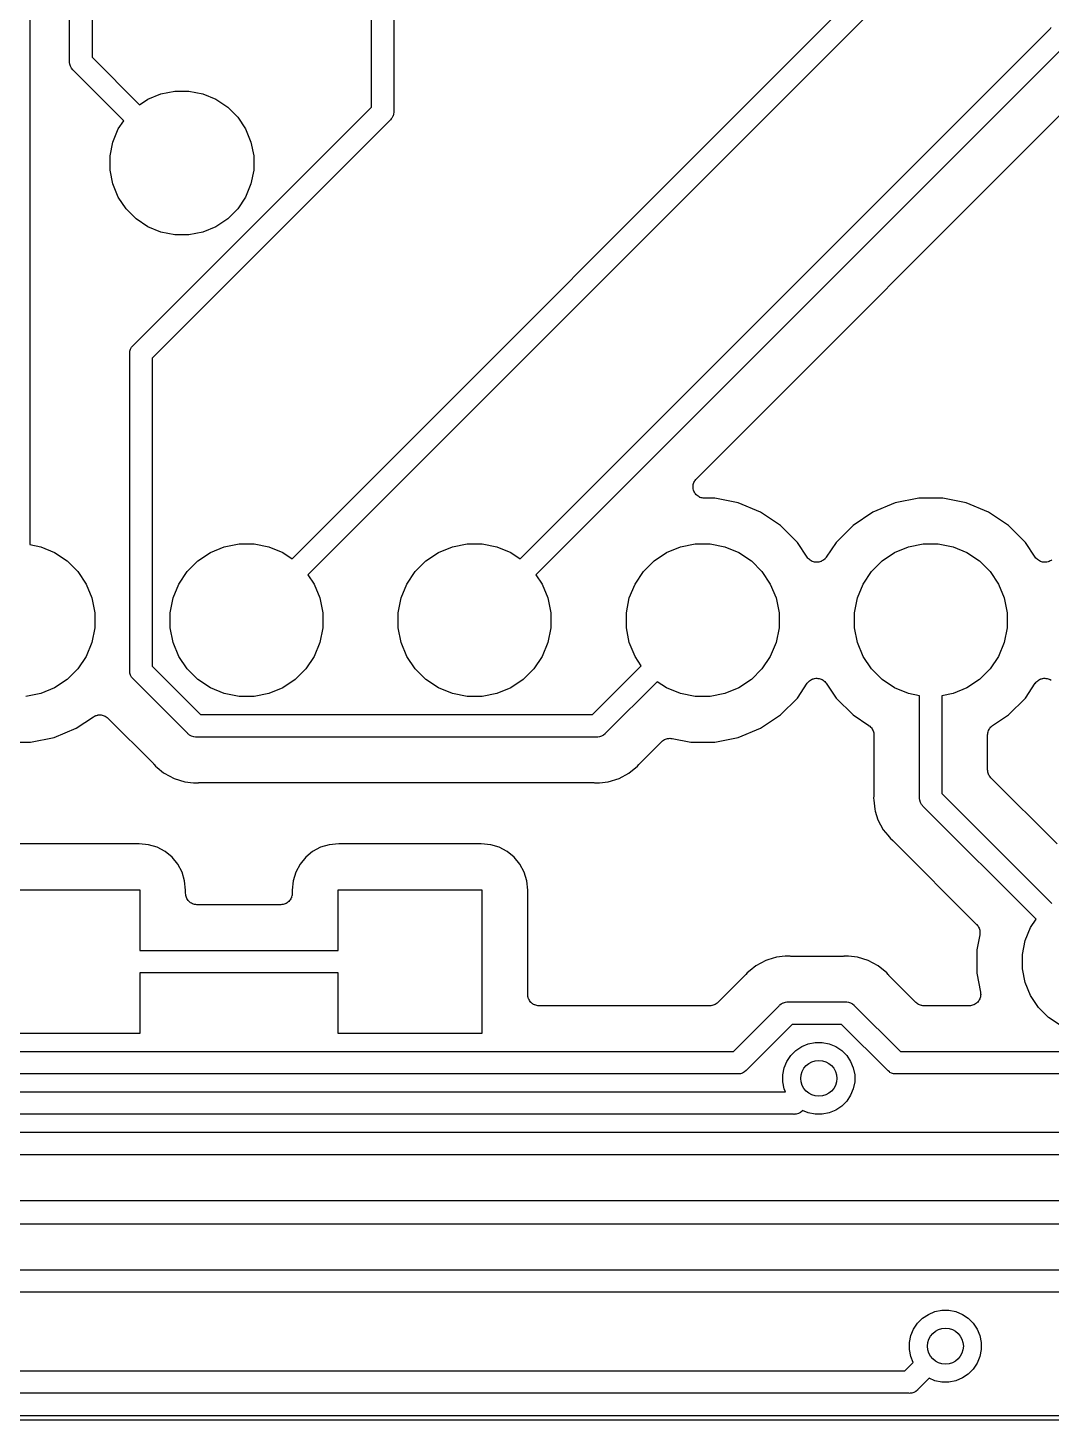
# Model space of a CAD drawing. Extents: x 19 to 115, y -142 to -17.
# Drawn here: x 57.97 to 69.37, y -142.26 to -126.77 of the extents above; entities that cross this region are included whole.
import ezdxf

# ---------------------------------------------------------------- set-up
doc = ezdxf.new("R2010")
doc.units = 0
doc.layers.add('BLACK', color=7, linetype='CONTINUOUS')

msp = doc.modelspace()

# ---------------------------------------------------------------- linework, layer by layer
at = {"layer": 'BLACK', "linetype": 'CONTINUOUS'}
for p, q in [((61.8, -127.648), (61.8, -111.055)), ((62.05, -111.101), (62.05, -127.694)), ((57.995, -117.868), (57.995, -132.518)), ((60.9168, -132.676), (74.8523, -118.741)), ((74.9968, -118.95), (61.0936, -132.853)), ((58.44, -127.139), (58.44, -120.116)), ((58.69, -120.162), (58.69, -127.093)), ((63.4568, -132.676), (69.3623, -126.771)), ((69.3623, -126.771), (69.3662, -126.766)), ((69.3662, -126.766), (69.3709, -126.762)), ((58.69, -127.093), (59.2192, -127.622)), ((69.5068, -126.98), (63.6336, -132.853)), ((58.4394, -127.145), (58.44, -127.139)), ((58.44, -127.151), (58.4394, -127.145)), ((58.4418, -127.17), (58.44, -127.151)), ((58.44, -127.151), (58.44, -127.151)), ((58.449, -127.193), (58.4418, -127.17)), ((58.4606, -127.215), (58.449, -127.193)), ((58.4762, -127.234), (58.4606, -127.215)), ((58.481, -127.238), (58.4762, -127.234)), ((59.0424, -127.799), (58.481, -127.238)), ((59.3111, -127.561), (59.4566, -127.501)), ((59.4566, -127.501), (59.6112, -127.47)), ((59.6112, -127.47), (59.7688, -127.47)), ((59.7688, -127.47), (59.9234, -127.501)), ((59.9234, -127.501), (60.0689, -127.561)), ((65.42, -131.785), (69.68, -127.525)), ((59.1509, -130.297), (61.8, -127.648)), ((59.2192, -127.622), (59.3111, -127.561)), ((60.0689, -127.561), (60.2, -127.649)), ((60.2, -127.649), (60.3114, -127.76)), ((62.05, -127.706), (62.0482, -127.725)), ((62.05, -127.694), (62.0506, -127.7)), ((62.0506, -127.7), (62.05, -127.706)), ((62.05, -127.706), (62.05, -127.706)), ((58.981, -127.891), (59.0424, -127.799)), ((62.009, -127.793), (59.36, -130.442)), ((60.3114, -127.76), (60.399, -127.891)), ((62.0138, -127.789), (62.009, -127.793)), ((62.021, -127.78), (62.0138, -127.789)), ((62.0294, -127.77), (62.021, -127.78)), ((62.041, -127.748), (62.0294, -127.77)), ((62.0419, -127.745), (62.041, -127.748)), ((62.0482, -127.725), (62.0419, -127.745)), ((58.9207, -128.037), (58.981, -127.891)), ((60.399, -127.891), (60.4593, -128.037)), ((58.89, -128.191), (58.9207, -128.037)), ((60.4593, -128.037), (60.49, -128.191)), ((58.89, -128.349), (58.89, -128.191)), ((60.49, -128.191), (60.49, -128.349)), ((58.9207, -128.503), (58.89, -128.349)), ((60.49, -128.349), (60.4593, -128.503)), ((58.981, -128.649), (58.9207, -128.503)), ((60.4593, -128.503), (60.399, -128.649)), ((59.0686, -128.78), (58.981, -128.649)), ((59.18, -128.891), (59.0686, -128.78)), ((60.3114, -128.78), (60.2, -128.891)), ((60.399, -128.649), (60.3114, -128.78)), ((59.3111, -128.979), (59.18, -128.891)), ((60.2, -128.891), (60.0689, -128.979)), ((59.4566, -129.039), (59.3111, -128.979)), ((59.6112, -129.07), (59.4566, -129.039)), ((59.7688, -129.07), (59.6112, -129.07)), ((59.9234, -129.039), (59.7688, -129.07)), ((60.0689, -128.979), (59.9234, -129.039)), ((59.1118, -130.365), (59.119, -130.342)), ((59.119, -130.342), (59.1306, -130.32)), ((59.1306, -130.32), (59.1423, -130.306)), ((59.1423, -130.306), (59.1462, -130.301)), ((59.1423, -130.306), (59.1423, -130.306)), ((59.1462, -130.301), (59.1509, -130.297)), ((59.1094, -130.39), (59.1118, -130.365)), ((59.11, -130.396), (59.1094, -130.39)), ((59.11, -133.918), (59.11, -130.396)), ((59.36, -130.442), (59.36, -133.872)), ((65.3828, -131.874), (65.3841, -131.862)), ((65.3828, -131.875), (65.3828, -131.874)), ((65.3828, -131.874), (65.3828, -131.874)), ((65.3839, -131.887), (65.3828, -131.875)), ((65.3851, -131.899), (65.3839, -131.887)), ((65.3841, -131.862), (65.3853, -131.85)), ((65.3886, -131.911), (65.3851, -131.899)), ((65.3851, -131.899), (65.3851, -131.899)), ((65.3851, -131.899), (65.3851, -131.899)), ((65.3853, -131.85), (65.3854, -131.85)), ((65.3854, -131.849), (65.389, -131.838)), ((65.3854, -131.85), (65.3854, -131.849)), ((65.389, -131.838), (65.3926, -131.826)), ((65.3926, -131.826), (65.3927, -131.826)), ((65.3927, -131.826), (65.3986, -131.815)), ((65.3927, -131.826), (65.3927, -131.826)), ((65.3986, -131.815), (65.4043, -131.804)), ((65.4043, -131.804), (65.4044, -131.804)), ((65.4044, -131.804), (65.4045, -131.804)), ((65.4045, -131.804), (65.4122, -131.795)), ((65.4122, -131.795), (65.42, -131.785)), ((65.392, -131.923), (65.3886, -131.911)), ((65.3922, -131.923), (65.392, -131.923)), ((65.3979, -131.934), (65.3922, -131.923)), ((65.3922, -131.923), (65.3922, -131.923)), ((65.4035, -131.945), (65.3979, -131.934)), ((65.4037, -131.945), (65.4035, -131.945)), ((65.4038, -131.945), (65.4037, -131.945)), ((65.4115, -131.954), (65.4038, -131.945)), ((65.4191, -131.964), (65.4115, -131.954)), ((65.4192, -131.964), (65.4191, -131.964)), ((65.4194, -131.964), (65.4192, -131.964)), ((65.4288, -131.972), (65.4194, -131.964)), ((65.4381, -131.98), (65.4288, -131.972)), ((65.4382, -131.98), (65.4381, -131.98)), ((65.4384, -131.98), (65.4382, -131.98)), ((65.4491, -131.986), (65.4384, -131.98)), ((65.4598, -131.992), (65.4491, -131.986)), ((65.46, -131.992), (65.4598, -131.992)), ((65.4602, -131.992), (65.46, -131.992)), ((65.4717, -131.996), (65.4602, -131.992)), ((65.4834, -131.999), (65.4717, -131.996)), ((65.4836, -131.999), (65.4834, -131.999)), ((65.4838, -131.999), (65.4836, -131.999)), ((65.4958, -132.001), (65.4838, -131.999)), ((65.508, -132.002), (65.4958, -132.001)), ((65.5085, -132.002), (65.508, -132.002)), ((65.5098, -132.002), (65.5085, -132.002)), ((65.5085, -132.002), (65.5085, -132.002)), ((65.5085, -132.002), (65.5085, -132.002)), ((65.6238, -132.002), (65.5098, -132.002)), ((65.8861, -132.054), (65.6238, -132.002)), ((66.1333, -132.157), (65.8861, -132.054)), ((67.6339, -132.054), (67.3867, -132.157)), ((67.8962, -132.002), (67.6339, -132.054)), ((68.1637, -132.002), (67.8962, -132.002)), ((68.4261, -132.054), (68.1637, -132.002)), ((68.6733, -132.157), (68.4261, -132.054)), ((66.3557, -132.305), (66.1333, -132.157)), ((67.3867, -132.157), (67.1643, -132.305)), ((68.8957, -132.305), (68.6733, -132.157)), ((66.5448, -132.494), (66.3557, -132.305)), ((67.1643, -132.305), (66.9752, -132.494)), ((69.0848, -132.494), (68.8957, -132.305)), ((57.995, -132.518), (58.1179, -132.543)), ((60.1621, -132.543), (60.3263, -132.51)), ((60.3263, -132.51), (60.4937, -132.51)), ((60.4937, -132.51), (60.6579, -132.543)), ((62.7021, -132.543), (62.8663, -132.51)), ((62.8663, -132.51), (63.0337, -132.51)), ((63.0337, -132.51), (63.1979, -132.543)), ((65.2421, -132.543), (65.4063, -132.51)), ((65.4063, -132.51), (65.5737, -132.51)), ((65.5737, -132.51), (65.7379, -132.543)), ((66.6544, -132.658), (66.5448, -132.494)), ((66.9752, -132.494), (66.8656, -132.658)), ((67.7821, -132.543), (67.9463, -132.51)), ((67.9463, -132.51), (68.1137, -132.51)), ((68.1137, -132.51), (68.2779, -132.543)), ((69.1944, -132.658), (69.0848, -132.494)), ((58.1179, -132.543), (58.2726, -132.607)), ((58.2726, -132.607), (58.4118, -132.7)), ((59.8682, -132.7), (60.0074, -132.607)), ((60.0074, -132.607), (60.1621, -132.543)), ((60.6579, -132.543), (60.8126, -132.607)), ((60.8126, -132.607), (60.9168, -132.676)), ((62.4082, -132.7), (62.5474, -132.607)), ((62.5474, -132.607), (62.7021, -132.543)), ((63.1979, -132.543), (63.3526, -132.607)), ((63.3526, -132.607), (63.4568, -132.676)), ((64.9482, -132.7), (65.0874, -132.607)), ((65.0874, -132.607), (65.2421, -132.543)), ((65.7379, -132.543), (65.8926, -132.607)), ((65.8926, -132.607), (66.0318, -132.7)), ((66.662, -132.668), (66.6544, -132.658)), ((66.6696, -132.677), (66.662, -132.668)), ((66.8567, -132.669), (66.8491, -132.678)), ((66.8646, -132.66), (66.8567, -132.669)), ((66.865, -132.659), (66.8646, -132.66)), ((66.8656, -132.658), (66.865, -132.659)), ((66.865, -132.659), (66.865, -132.659)), ((66.865, -132.659), (66.865, -132.659)), ((67.4882, -132.7), (67.6274, -132.607)), ((67.6274, -132.607), (67.7821, -132.543)), ((68.2779, -132.543), (68.4326, -132.607)), ((68.4326, -132.607), (68.5718, -132.7)), ((69.202, -132.668), (69.1944, -132.658)), ((69.2096, -132.677), (69.202, -132.668)), ((58.4118, -132.7), (58.5302, -132.818)), ((58.5302, -132.818), (58.6233, -132.957)), ((59.6567, -132.957), (59.7498, -132.818)), ((59.7498, -132.818), (59.8682, -132.7)), ((62.1967, -132.957), (62.2898, -132.818)), ((62.2898, -132.818), (62.4082, -132.7)), ((64.7367, -132.957), (64.8298, -132.818)), ((64.8298, -132.818), (64.9482, -132.7)), ((66.0318, -132.7), (66.1502, -132.818)), ((66.1502, -132.818), (66.2433, -132.957)), ((66.6699, -132.677), (66.6696, -132.677)), ((66.6701, -132.677), (66.6699, -132.677)), ((66.6794, -132.685), (66.6701, -132.677)), ((66.6887, -132.693), (66.6794, -132.685)), ((66.689, -132.693), (66.6887, -132.693)), ((66.6893, -132.693), (66.689, -132.693)), ((66.6999, -132.699), (66.6893, -132.693)), ((66.7105, -132.705), (66.6999, -132.699)), ((66.7108, -132.705), (66.7105, -132.705)), ((66.7111, -132.705), (66.7108, -132.705)), ((66.7227, -132.709), (66.7111, -132.705)), ((66.7341, -132.712), (66.7227, -132.709)), ((66.7345, -132.712), (66.7341, -132.712)), ((66.7348, -132.712), (66.7345, -132.712)), ((66.7468, -132.713), (66.7348, -132.712)), ((66.7588, -132.715), (66.7468, -132.713)), ((66.7591, -132.715), (66.7588, -132.715)), ((66.7594, -132.715), (66.7591, -132.715)), ((66.7714, -132.714), (66.7594, -132.715)), ((66.7835, -132.713), (66.7714, -132.714)), ((66.7838, -132.712), (66.7835, -132.713)), ((66.7841, -132.712), (66.7838, -132.712)), ((66.7957, -132.709), (66.7841, -132.712)), ((66.8073, -132.706), (66.7957, -132.709)), ((66.8076, -132.705), (66.8073, -132.706)), ((66.8079, -132.705), (66.8076, -132.705)), ((66.8186, -132.7), (66.8079, -132.705)), ((66.8293, -132.694), (66.8186, -132.7)), ((66.8295, -132.694), (66.8293, -132.694)), ((66.8298, -132.694), (66.8295, -132.694)), ((66.8392, -132.686), (66.8298, -132.694)), ((66.8486, -132.679), (66.8392, -132.686)), ((66.8488, -132.678), (66.8486, -132.679)), ((66.8491, -132.678), (66.8488, -132.678)), ((67.2767, -132.957), (67.3698, -132.818)), ((67.3698, -132.818), (67.4882, -132.7)), ((68.5718, -132.7), (68.6902, -132.818)), ((68.6902, -132.818), (68.7833, -132.957)), ((69.2099, -132.677), (69.2096, -132.677)), ((69.2101, -132.677), (69.2099, -132.677)), ((69.2194, -132.685), (69.2101, -132.677)), ((69.2287, -132.693), (69.2194, -132.685)), ((69.229, -132.693), (69.2287, -132.693)), ((69.2293, -132.693), (69.229, -132.693)), ((69.2399, -132.699), (69.2293, -132.693)), ((69.2505, -132.705), (69.2399, -132.699)), ((69.2508, -132.705), (69.2505, -132.705)), ((69.2511, -132.705), (69.2508, -132.705)), ((69.2627, -132.709), (69.2511, -132.705)), ((69.2741, -132.712), (69.2627, -132.709)), ((69.2745, -132.712), (69.2741, -132.712)), ((69.2748, -132.712), (69.2745, -132.712)), ((69.2868, -132.713), (69.2748, -132.712)), ((69.2988, -132.715), (69.2868, -132.713)), ((69.2991, -132.715), (69.2988, -132.715)), ((69.2994, -132.715), (69.2991, -132.715)), ((69.3114, -132.714), (69.2994, -132.715)), ((69.3235, -132.713), (69.3114, -132.714)), ((69.3238, -132.712), (69.3235, -132.713)), ((69.3241, -132.712), (69.3238, -132.712)), ((69.3357, -132.709), (69.3241, -132.712)), ((69.3473, -132.706), (69.3357, -132.709)), ((69.3476, -132.705), (69.3473, -132.706)), ((69.3479, -132.705), (69.3476, -132.705)), ((69.3586, -132.7), (69.3479, -132.705)), ((69.3693, -132.694), (69.3586, -132.7)), ((69.3695, -132.694), (69.3693, -132.694)), ((69.3698, -132.694), (69.3695, -132.694)), ((69.3792, -132.686), (69.3698, -132.694)), ((58.6233, -132.957), (58.6873, -133.112)), ((59.5927, -133.112), (59.6567, -132.957)), ((61.0936, -132.853), (61.1633, -132.957)), ((61.1633, -132.957), (61.2273, -133.112)), ((62.1327, -133.112), (62.1967, -132.957)), ((63.6336, -132.853), (63.7033, -132.957)), ((63.7033, -132.957), (63.7673, -133.112)), ((64.6727, -133.112), (64.7367, -132.957)), ((66.2433, -132.957), (66.3073, -133.112)), ((67.2127, -133.112), (67.2767, -132.957)), ((68.7833, -132.957), (68.8473, -133.112)), ((58.6873, -133.112), (58.72, -133.276)), ((59.56, -133.276), (59.5927, -133.112)), ((61.2273, -133.112), (61.26, -133.276)), ((62.1, -133.276), (62.1327, -133.112)), ((63.7673, -133.112), (63.8, -133.276)), ((64.64, -133.276), (64.6727, -133.112)), ((66.3073, -133.112), (66.34, -133.276)), ((67.18, -133.276), (67.2127, -133.112)), ((68.8473, -133.112), (68.88, -133.276)), ((58.72, -133.276), (58.72, -133.444)), ((59.56, -133.444), (59.56, -133.276)), ((61.26, -133.276), (61.26, -133.444)), ((62.1, -133.444), (62.1, -133.276)), ((63.8, -133.276), (63.8, -133.444)), ((64.64, -133.444), (64.64, -133.276)), ((66.34, -133.276), (66.34, -133.444)), ((67.18, -133.444), (67.18, -133.276)), ((68.88, -133.276), (68.88, -133.444)), ((58.72, -133.444), (58.6873, -133.608)), ((59.5927, -133.608), (59.56, -133.444)), ((61.26, -133.444), (61.2273, -133.608)), ((62.1327, -133.608), (62.1, -133.444)), ((63.8, -133.444), (63.7673, -133.608)), ((64.6727, -133.608), (64.64, -133.444)), ((66.34, -133.444), (66.3073, -133.608)), ((67.2127, -133.608), (67.18, -133.444)), ((68.88, -133.444), (68.8473, -133.608)), ((58.6873, -133.608), (58.6233, -133.763)), ((59.6567, -133.763), (59.5927, -133.608)), ((61.2273, -133.608), (61.1633, -133.763)), ((62.1967, -133.763), (62.1327, -133.608)), ((63.7673, -133.608), (63.7033, -133.763)), ((64.7367, -133.763), (64.6727, -133.608)), ((66.3073, -133.608), (66.2433, -133.763)), ((67.2767, -133.763), (67.2127, -133.608)), ((68.8473, -133.608), (68.7833, -133.763)), ((58.5302, -133.902), (58.4118, -134.02)), ((58.6233, -133.763), (58.5302, -133.902)), ((59.36, -133.872), (59.8978, -134.41)), ((59.7498, -133.902), (59.6567, -133.763)), ((59.8682, -134.02), (59.7498, -133.902)), ((61.0702, -133.902), (60.9518, -134.02)), ((61.1633, -133.763), (61.0702, -133.902)), ((62.2898, -133.902), (62.1967, -133.763)), ((62.4082, -134.02), (62.2898, -133.902)), ((63.6102, -133.902), (63.4918, -134.02)), ((63.7033, -133.763), (63.6102, -133.902)), ((64.2632, -134.41), (64.8064, -133.867)), ((64.8064, -133.867), (64.7367, -133.763)), ((66.1502, -133.902), (66.0318, -134.02)), ((66.2433, -133.763), (66.1502, -133.902)), ((67.3698, -133.902), (67.2767, -133.763)), ((67.4882, -134.02), (67.3698, -133.902)), ((68.6902, -133.902), (68.5718, -134.02)), ((68.7833, -133.763), (68.6902, -133.902)), ((58.4118, -134.02), (58.2726, -134.113)), ((59.1094, -133.924), (59.11, -133.918)), ((59.11, -133.93), (59.1094, -133.924)), ((59.1118, -133.949), (59.11, -133.93)), ((59.11, -133.93), (59.11, -133.93)), ((59.119, -133.972), (59.1118, -133.949)), ((59.1306, -133.994), (59.119, -133.972)), ((59.1462, -134.013), (59.1306, -133.994)), ((59.151, -134.017), (59.1462, -134.013)), ((59.7533, -134.619), (59.151, -134.017)), ((60.0074, -134.113), (59.8682, -134.02)), ((60.9518, -134.02), (60.8126, -134.113)), ((62.5474, -134.113), (62.4082, -134.02)), ((63.4918, -134.02), (63.3526, -134.113)), ((64.9832, -134.044), (64.4077, -134.619)), ((65.0874, -134.113), (64.9832, -134.044)), ((66.0318, -134.02), (65.8926, -134.113)), ((66.5448, -134.226), (66.6544, -134.062)), ((66.6544, -134.062), (66.655, -134.061)), ((66.655, -134.061), (66.6554, -134.06)), ((66.655, -134.061), (66.655, -134.061)), ((66.655, -134.061), (66.655, -134.061)), ((66.6554, -134.06), (66.6633, -134.051)), ((66.6633, -134.051), (66.6709, -134.042)), ((66.6709, -134.042), (66.6712, -134.042)), ((66.6712, -134.042), (66.6714, -134.041)), ((66.6714, -134.041), (66.6808, -134.034)), ((66.6808, -134.034), (66.6902, -134.026)), ((66.6902, -134.026), (66.6905, -134.026)), ((66.6905, -134.026), (66.6907, -134.026)), ((66.6907, -134.026), (66.7014, -134.02)), ((66.7014, -134.02), (66.7121, -134.015)), ((66.7121, -134.015), (66.7124, -134.015)), ((66.7124, -134.015), (66.7127, -134.014)), ((66.7127, -134.014), (66.7242, -134.011)), ((66.7242, -134.011), (66.7359, -134.008)), ((66.7359, -134.008), (66.7362, -134.008)), ((66.7362, -134.008), (66.7365, -134.007)), ((66.7365, -134.007), (66.7485, -134.006)), ((66.7485, -134.006), (66.7606, -134.005)), ((66.7606, -134.005), (66.7609, -134.005)), ((66.7609, -134.005), (66.7612, -134.005)), ((66.7612, -134.005), (66.7731, -134.007)), ((66.7731, -134.007), (66.7852, -134.008)), ((66.7852, -134.008), (66.7855, -134.008)), ((66.7855, -134.008), (66.7859, -134.008)), ((66.7859, -134.008), (66.7972, -134.011)), ((66.7972, -134.011), (66.8089, -134.015)), ((66.8089, -134.015), (66.8092, -134.015)), ((66.8092, -134.015), (66.8095, -134.015)), ((66.8095, -134.015), (66.82, -134.021)), ((66.82, -134.021), (66.8307, -134.027)), ((66.8307, -134.027), (66.831, -134.027)), ((66.831, -134.027), (66.8313, -134.027)), ((66.8313, -134.027), (66.8406, -134.035)), ((66.8406, -134.035), (66.8499, -134.043)), ((66.8499, -134.043), (66.8501, -134.043)), ((66.8501, -134.043), (66.8503, -134.043)), ((66.8503, -134.043), (66.8579, -134.052)), ((66.8579, -134.052), (66.8656, -134.062)), ((66.8656, -134.062), (66.9752, -134.226)), ((67.6274, -134.113), (67.4882, -134.02)), ((68.5718, -134.02), (68.4326, -134.113)), ((69.0848, -134.226), (69.1944, -134.062)), ((69.1944, -134.062), (69.195, -134.061)), ((69.195, -134.061), (69.1954, -134.06)), ((69.195, -134.061), (69.195, -134.061)), ((69.195, -134.061), (69.195, -134.061)), ((69.1954, -134.06), (69.2033, -134.051)), ((69.2033, -134.051), (69.2109, -134.042)), ((69.2109, -134.042), (69.2112, -134.042)), ((69.2112, -134.042), (69.2114, -134.041)), ((69.2114, -134.041), (69.2208, -134.034)), ((69.2208, -134.034), (69.2302, -134.026)), ((69.2302, -134.026), (69.2305, -134.026)), ((69.2305, -134.026), (69.2307, -134.026)), ((69.2307, -134.026), (69.2414, -134.02)), ((69.2414, -134.02), (69.2521, -134.015)), ((69.2521, -134.015), (69.2524, -134.015)), ((69.2524, -134.015), (69.2527, -134.014)), ((69.2527, -134.014), (69.2642, -134.011)), ((69.2642, -134.011), (69.2759, -134.008)), ((69.2759, -134.008), (69.2762, -134.008)), ((69.2762, -134.008), (69.2765, -134.007)), ((69.2765, -134.007), (69.2885, -134.006)), ((69.2885, -134.006), (69.3006, -134.005)), ((69.3006, -134.005), (69.3009, -134.005)), ((69.3009, -134.005), (69.3012, -134.005)), ((69.3012, -134.005), (69.3131, -134.007)), ((69.3131, -134.007), (69.3252, -134.008)), ((69.3252, -134.008), (69.3255, -134.008)), ((69.3255, -134.008), (69.3259, -134.008)), ((69.3259, -134.008), (69.3372, -134.011)), ((69.3372, -134.011), (69.3489, -134.015)), ((69.3489, -134.015), (69.3492, -134.015)), ((69.3492, -134.015), (69.3495, -134.015)), ((69.3495, -134.015), (69.36, -134.021)), ((69.36, -134.021), (69.3707, -134.027)), ((69.3707, -134.027), (69.371, -134.027)), ((58.1179, -134.177), (57.9537, -134.21)), ((58.2726, -134.113), (58.1179, -134.177)), ((60.1621, -134.177), (60.0074, -134.113)), ((60.3263, -134.21), (60.1621, -134.177)), ((60.4937, -134.21), (60.3263, -134.21)), ((60.6579, -134.177), (60.4937, -134.21)), ((60.8126, -134.113), (60.6579, -134.177)), ((62.7021, -134.177), (62.5474, -134.113)), ((62.8663, -134.21), (62.7021, -134.177)), ((63.0337, -134.21), (62.8663, -134.21)), ((63.1979, -134.177), (63.0337, -134.21)), ((63.3526, -134.113), (63.1979, -134.177)), ((65.2421, -134.177), (65.0874, -134.113)), ((65.4063, -134.21), (65.2421, -134.177)), ((65.5737, -134.21), (65.4063, -134.21)), ((65.7379, -134.177), (65.5737, -134.21)), ((65.8926, -134.113), (65.7379, -134.177)), ((67.7821, -134.177), (67.6274, -134.113)), ((67.905, -134.202), (67.7821, -134.177)), ((67.905, -135.334), (67.905, -134.202)), ((68.2779, -134.177), (68.155, -134.202)), ((68.155, -134.202), (68.155, -135.288)), ((68.4326, -134.113), (68.2779, -134.177)), ((66.3557, -134.415), (66.5448, -134.226)), ((66.9752, -134.226), (67.1643, -134.415)), ((68.8957, -134.415), (69.0848, -134.226)), ((58.5133, -134.563), (58.7059, -134.435)), ((58.7059, -134.435), (58.7066, -134.434)), ((58.7066, -134.434), (58.7066, -134.434)), ((58.7066, -134.434), (58.7066, -134.434)), ((58.7066, -134.434), (58.7074, -134.434)), ((58.7074, -134.434), (58.718, -134.428)), ((58.718, -134.428), (58.7285, -134.423)), ((58.7285, -134.423), (58.729, -134.423)), ((58.729, -134.423), (58.7294, -134.422)), ((58.7294, -134.422), (58.7409, -134.419)), ((58.7409, -134.419), (58.7523, -134.416)), ((58.7523, -134.416), (58.7528, -134.416)), ((58.7528, -134.416), (58.7532, -134.415)), ((58.7532, -134.415), (58.7651, -134.414)), ((58.7651, -134.414), (58.7769, -134.413)), ((58.7769, -134.413), (58.7774, -134.413)), ((58.7774, -134.413), (58.7779, -134.413)), ((58.7779, -134.413), (58.7897, -134.415)), ((58.7897, -134.415), (58.8016, -134.416)), ((58.8016, -134.416), (58.8021, -134.416)), ((58.8021, -134.416), (58.8026, -134.416)), ((58.8026, -134.416), (58.8139, -134.42)), ((58.8139, -134.42), (58.8253, -134.423)), ((58.8253, -134.423), (58.8257, -134.423)), ((58.8257, -134.423), (58.8262, -134.423)), ((58.8262, -134.423), (58.8367, -134.429)), ((58.8367, -134.429), (58.8471, -134.435)), ((58.8471, -134.435), (58.8475, -134.435)), ((58.8475, -134.435), (58.848, -134.435)), ((58.848, -134.435), (58.8571, -134.443)), ((58.8571, -134.443), (58.8663, -134.45)), ((58.8663, -134.45), (59.372, -134.956)), ((59.8978, -134.41), (64.2632, -134.41)), ((66.1333, -134.563), (66.3557, -134.415)), ((67.1643, -134.415), (67.3406, -134.533)), ((67.3406, -134.533), (67.341, -134.533)), ((67.341, -134.533), (67.341, -134.533)), ((67.341, -134.533), (67.341, -134.533)), ((67.341, -134.533), (67.342, -134.534)), ((67.342, -134.534), (67.351, -134.541)), ((68.7103, -134.54), (68.7194, -134.533)), ((68.7194, -134.533), (68.8957, -134.415)), ((58.0037, -134.718), (58.2661, -134.666)), ((58.2661, -134.666), (58.5133, -134.563)), ((59.7572, -134.624), (59.7533, -134.619)), ((59.7619, -134.628), (59.7572, -134.624)), ((59.7712, -134.635), (59.7619, -134.628)), ((59.7619, -134.628), (59.7619, -134.628)), ((59.7762, -134.639), (59.7712, -134.635)), ((59.7979, -134.651), (59.7762, -134.639)), ((59.8215, -134.658), (59.7979, -134.651)), ((59.8399, -134.66), (59.8215, -134.658)), ((59.846, -134.661), (59.8399, -134.66)), ((59.8399, -134.66), (59.8399, -134.66)), ((59.8521, -134.66), (59.846, -134.661)), ((64.3089, -134.66), (59.8521, -134.66)), ((64.315, -134.661), (64.3089, -134.66)), ((64.3211, -134.66), (64.315, -134.661)), ((64.3395, -134.658), (64.3211, -134.66)), ((64.3211, -134.66), (64.3211, -134.66)), ((64.3631, -134.651), (64.3395, -134.658)), ((64.3848, -134.639), (64.3631, -134.651)), ((64.4038, -134.624), (64.3848, -134.639)), ((64.4077, -134.619), (64.4038, -134.624)), ((65.0544, -134.695), (65.0649, -134.689)), ((65.0649, -134.689), (65.0753, -134.684)), ((65.0753, -134.684), (65.0759, -134.684)), ((65.0759, -134.684), (65.0764, -134.683)), ((65.0764, -134.683), (65.0877, -134.68)), ((65.0877, -134.68), (65.099, -134.677)), ((65.099, -134.677), (65.0996, -134.677)), ((65.0996, -134.677), (65.1002, -134.676)), ((65.1002, -134.676), (65.112, -134.675)), ((65.112, -134.675), (65.1237, -134.674)), ((65.1237, -134.674), (65.1243, -134.674)), ((65.1243, -134.674), (65.1249, -134.674)), ((65.1249, -134.674), (65.1366, -134.675)), ((65.1366, -134.675), (65.1484, -134.677)), ((65.1484, -134.677), (65.3563, -134.718)), ((65.6238, -134.718), (65.8861, -134.666)), ((65.8861, -134.666), (66.1333, -134.563)), ((67.351, -134.541), (67.3601, -134.549)), ((67.3601, -134.549), (67.3605, -134.549)), ((67.3605, -134.549), (67.361, -134.55)), ((67.361, -134.55), (67.3683, -134.559)), ((67.3683, -134.559), (67.3758, -134.568)), ((67.3758, -134.568), (67.3761, -134.568)), ((67.3761, -134.568), (67.3765, -134.569)), ((67.3765, -134.569), (67.3819, -134.579)), ((67.3819, -134.579), (67.3874, -134.59)), ((67.3874, -134.59), (67.3876, -134.59)), ((67.3876, -134.59), (67.3879, -134.591)), ((67.3879, -134.591), (67.3912, -134.602)), ((67.3912, -134.602), (67.3946, -134.614)), ((67.3946, -134.614), (67.3946, -134.614)), ((67.3946, -134.614), (67.3948, -134.615)), ((67.3948, -134.615), (67.3958, -134.626)), ((67.3958, -134.626), (67.397, -134.638)), ((67.397, -134.638), (67.397, -135.303)), ((68.663, -134.636), (68.6643, -134.625)), ((68.663, -134.638), (68.663, -134.636)), ((68.663, -135.025), (68.663, -134.638)), ((68.663, -134.638), (68.663, -134.638)), ((68.663, -134.638), (68.663, -134.638)), ((68.663, -134.638), (68.663, -134.638)), ((68.6643, -134.625), (68.6655, -134.613)), ((68.6655, -134.613), (68.6657, -134.612)), ((68.6657, -134.612), (68.6658, -134.612)), ((68.6658, -134.612), (68.6693, -134.601)), ((68.6693, -134.601), (68.6728, -134.589)), ((68.6728, -134.589), (68.6731, -134.589)), ((68.6731, -134.589), (68.6733, -134.588)), ((68.6733, -134.588), (68.679, -134.578)), ((68.679, -134.578), (68.6845, -134.567)), ((68.6845, -134.567), (68.6849, -134.567)), ((68.6849, -134.567), (68.6852, -134.566)), ((68.6852, -134.566), (68.6928, -134.557)), ((68.6928, -134.557), (68.7003, -134.548)), ((68.7003, -134.548), (68.7007, -134.548)), ((68.7007, -134.548), (68.7011, -134.547)), ((68.7011, -134.547), (68.7103, -134.54)), ((57.7362, -134.718), (58.0037, -134.718)), ((64.789, -134.956), (65.0338, -134.711)), ((65.0338, -134.711), (65.0342, -134.711)), ((65.0342, -134.711), (65.0351, -134.71)), ((65.0342, -134.711), (65.0342, -134.711)), ((65.0342, -134.711), (65.0342, -134.711)), ((65.0351, -134.71), (65.0443, -134.703)), ((65.0443, -134.703), (65.0534, -134.695)), ((65.0534, -134.695), (65.0539, -134.695)), ((65.0539, -134.695), (65.0544, -134.695)), ((65.3563, -134.718), (65.6238, -134.718)), ((59.372, -134.956), (59.3733, -134.957)), ((59.3733, -134.957), (59.3766, -134.962)), ((59.3766, -134.962), (59.3804, -134.965)), ((59.3804, -134.965), (59.3962, -134.985)), ((59.3962, -134.985), (59.4156, -135.001)), ((64.6684, -135.064), (64.7648, -134.985)), ((64.7648, -134.985), (64.7806, -134.965)), ((64.7806, -134.965), (64.7818, -134.964)), ((64.7818, -134.964), (64.7856, -134.96)), ((64.7856, -134.96), (64.789, -134.956)), ((59.4156, -135.001), (59.4156, -135.001)), ((59.4156, -135.001), (59.4863, -135.059)), ((59.4863, -135.059), (59.4863, -135.059)), ((59.4863, -135.059), (59.4926, -135.064)), ((59.4926, -135.064), (59.6026, -135.123)), ((59.6026, -135.123), (59.7219, -135.159)), ((64.4391, -135.159), (64.5584, -135.123)), ((64.5584, -135.123), (64.6684, -135.064)), ((68.6641, -135.037), (68.663, -135.025)), ((68.6652, -135.049), (68.6641, -135.037)), ((68.6654, -135.049), (68.6652, -135.049)), ((68.6654, -135.05), (68.6654, -135.049)), ((68.6688, -135.061), (68.6654, -135.05)), ((68.6721, -135.072), (68.6688, -135.061)), ((68.6724, -135.073), (68.6721, -135.072)), ((68.6726, -135.074), (68.6724, -135.073)), ((68.6781, -135.084), (68.6726, -135.074)), ((68.6835, -135.094), (68.6781, -135.084)), ((68.6839, -135.095), (68.6835, -135.094)), ((68.6842, -135.095), (68.6839, -135.095)), ((68.6916, -135.105), (68.6842, -135.095)), ((68.699, -135.114), (68.6916, -135.105)), ((68.6999, -135.115), (68.699, -135.114)), ((68.7002, -135.115), (68.6999, -135.115)), ((68.6999, -135.115), (68.6999, -135.115)), ((68.6999, -135.115), (68.6999, -135.115)), ((69.4363, -135.851), (68.7002, -135.115)), ((59.7219, -135.159), (59.8211, -135.169)), ((59.8211, -135.169), (59.8211, -135.169)), ((59.8211, -135.169), (59.846, -135.171)), ((59.846, -135.171), (59.8709, -135.169)), ((59.8709, -135.169), (59.8726, -135.168)), ((59.8726, -135.168), (59.878, -135.169)), ((59.878, -135.169), (59.8833, -135.168)), ((59.8833, -135.168), (64.2777, -135.168)), ((64.2777, -135.168), (64.2794, -135.168)), ((64.2794, -135.168), (64.2848, -135.169)), ((64.2848, -135.169), (64.2901, -135.169)), ((64.2901, -135.169), (64.315, -135.171)), ((64.315, -135.171), (64.3399, -135.169)), ((64.3399, -135.169), (64.34, -135.169)), ((64.34, -135.169), (64.4391, -135.159)), ((67.397, -135.304), (67.3964, -135.31)), ((67.3964, -135.31), (67.3964, -135.315)), ((67.397, -135.303), (67.397, -135.304)), ((68.155, -135.288), (69.3792, -136.512)), ((67.3964, -135.315), (67.3939, -135.34)), ((67.3939, -135.34), (67.3964, -135.365)), ((67.3964, -135.365), (67.4062, -135.464)), ((67.4062, -135.464), (67.4126, -135.485)), ((67.9044, -135.34), (67.905, -135.334)), ((67.905, -135.346), (67.9044, -135.34)), ((67.9066, -135.362), (67.905, -135.346)), ((67.9068, -135.365), (67.9066, -135.362)), ((67.914, -135.388), (67.9068, -135.365)), ((67.9256, -135.41), (67.914, -135.388)), ((67.9367, -135.423), (67.9256, -135.41)), ((67.9412, -135.429), (67.9367, -135.423)), ((67.9459, -135.433), (67.9412, -135.429)), ((69.2024, -136.689), (67.9459, -135.433)), ((67.4126, -135.485), (67.4424, -135.583)), ((67.4424, -135.583), (67.5011, -135.693)), ((67.5011, -135.693), (67.5506, -135.754)), ((67.5506, -135.754), (67.5506, -135.754)), ((67.5506, -135.754), (67.5802, -135.79)), ((59.2138, -135.849), (57.6262, -135.849)), ((59.3196, -135.859), (59.2138, -135.849)), ((59.4153, -135.888), (59.3196, -135.859)), ((59.5036, -135.936), (59.4153, -135.888)), ((61.2347, -135.888), (61.1464, -135.936)), ((61.3304, -135.859), (61.2347, -135.888)), ((61.4362, -135.849), (61.3304, -135.859)), ((63.0238, -135.849), (61.4362, -135.849)), ((63.1296, -135.859), (63.0238, -135.849)), ((63.2253, -135.888), (63.1296, -135.859)), ((63.3136, -135.936), (63.2253, -135.888)), ((67.5802, -135.79), (67.5996, -135.806)), ((67.5996, -135.806), (67.6009, -135.807)), ((67.6009, -135.807), (67.6047, -135.811)), ((67.6047, -135.811), (67.6088, -135.814)), ((67.6088, -135.814), (68.5411, -136.746)), ((59.5809, -135.999), (59.5036, -135.936)), ((59.6444, -136.076), (59.5809, -135.999)), ((59.6916, -136.165), (59.6444, -136.076)), ((61.0056, -136.076), (60.9584, -136.165)), ((61.0691, -135.999), (61.0056, -136.076)), ((61.1464, -135.936), (61.0691, -135.999)), ((63.3909, -135.999), (63.3136, -135.936)), ((63.4544, -136.076), (63.3909, -135.999)), ((63.5016, -136.165), (63.4544, -136.076)), ((59.7206, -136.26), (59.6916, -136.165)), ((60.9584, -136.165), (60.9293, -136.26)), ((63.5306, -136.26), (63.5016, -136.165)), ((57.62, -136.36), (59.22, -136.36)), ((59.22, -136.36), (59.22, -137.035)), ((59.7311, -136.366), (59.7206, -136.26)), ((59.7311, -136.4), (59.7311, -136.366)), ((60.9293, -136.26), (60.9189, -136.366)), ((60.9189, -136.366), (60.9189, -136.4)), ((61.43, -137.035), (61.43, -136.36)), ((61.43, -136.36), (63.03, -136.36)), ((63.03, -136.36), (63.03, -137.96)), ((63.5411, -136.366), (63.5306, -136.26)), ((63.5411, -137.525), (63.5411, -136.366)), ((59.7322, -136.412), (59.7311, -136.4)), ((59.7333, -136.424), (59.7322, -136.412)), ((59.7334, -136.424), (59.7333, -136.424)), ((59.7335, -136.425), (59.7334, -136.424)), ((59.737, -136.436), (59.7335, -136.425)), ((59.7403, -136.448), (59.737, -136.436)), ((59.7405, -136.448), (59.7403, -136.448)), ((59.7407, -136.448), (59.7405, -136.448)), ((59.7463, -136.459), (59.7407, -136.448)), ((59.7518, -136.47), (59.7463, -136.459)), ((59.7521, -136.47), (59.7518, -136.47)), ((59.7523, -136.47), (59.7521, -136.47)), ((59.7598, -136.48), (59.7523, -136.47)), ((59.7673, -136.489), (59.7598, -136.48)), ((59.7677, -136.489), (59.7673, -136.489)), ((59.768, -136.489), (59.7677, -136.489)), ((59.7772, -136.497), (59.768, -136.489)), ((59.7863, -136.505), (59.7772, -136.497)), ((59.7867, -136.505), (59.7863, -136.505)), ((59.7871, -136.505), (59.7867, -136.505)), ((59.7976, -136.511), (59.7871, -136.505)), ((59.808, -136.517), (59.7976, -136.511)), ((59.8085, -136.517), (59.808, -136.517)), ((59.8089, -136.517), (59.8085, -136.517)), ((59.8203, -136.521), (59.8089, -136.517)), ((59.8317, -136.524), (59.8203, -136.521)), ((59.8321, -136.524), (59.8317, -136.524)), ((59.8325, -136.524), (59.8321, -136.524)), ((59.8444, -136.526), (59.8325, -136.524)), ((59.8563, -136.527), (59.8444, -136.526)), ((59.8572, -136.527), (59.8563, -136.527)), ((59.8581, -136.527), (59.8572, -136.527)), ((59.8572, -136.527), (59.8572, -136.527)), ((59.8572, -136.527), (59.8572, -136.527)), ((60.7919, -136.527), (59.8581, -136.527)), ((60.8038, -136.526), (60.7919, -136.527)), ((60.8157, -136.525), (60.8038, -136.526)), ((60.8162, -136.525), (60.8157, -136.525)), ((60.8166, -136.525), (60.8162, -136.525)), ((60.8281, -136.521), (60.8166, -136.525)), ((60.8395, -136.518), (60.8281, -136.521)), ((60.8399, -136.518), (60.8395, -136.518)), ((60.8403, -136.517), (60.8399, -136.518)), ((60.8509, -136.512), (60.8403, -136.517)), ((60.8615, -136.506), (60.8509, -136.512)), ((60.8618, -136.506), (60.8615, -136.506)), ((60.8622, -136.506), (60.8618, -136.506)), ((60.8715, -136.498), (60.8622, -136.506)), ((60.8808, -136.491), (60.8715, -136.498)), ((60.8811, -136.49), (60.8808, -136.491)), ((60.8814, -136.49), (60.8811, -136.49)), ((60.889, -136.481), (60.8814, -136.49)), ((60.8967, -136.472), (60.889, -136.481)), ((60.8969, -136.471), (60.8967, -136.472)), ((60.8972, -136.471), (60.8969, -136.471)), ((60.9029, -136.46), (60.8972, -136.471)), ((60.9087, -136.45), (60.9029, -136.46)), ((60.9088, -136.45), (60.9087, -136.45)), ((60.909, -136.449), (60.9088, -136.45)), ((60.9125, -136.438), (60.909, -136.449)), ((60.9162, -136.426), (60.9125, -136.438)), ((60.9163, -136.426), (60.9162, -136.426)), ((60.9162, -136.426), (60.9162, -136.426)), ((60.9176, -136.414), (60.9163, -136.426)), ((60.9189, -136.402), (60.9176, -136.414)), ((60.9189, -136.4), (60.9189, -136.401)), ((60.9189, -136.401), (60.9189, -136.401)), ((60.9189, -136.401), (60.9189, -136.401)), ((60.9189, -136.401), (60.9189, -136.402)), ((69.141, -136.781), (69.2024, -136.689)), ((68.5411, -136.746), (68.5415, -136.747)), ((68.5415, -136.747), (68.5415, -136.747)), ((68.5415, -136.747), (68.5415, -136.747)), ((68.5415, -136.747), (68.5424, -136.748)), ((68.5424, -136.748), (68.5498, -136.757)), ((68.5498, -136.757), (68.5572, -136.766)), ((68.5572, -136.766), (68.5574, -136.766)), ((68.5574, -136.766), (68.5578, -136.767)), ((68.5578, -136.767), (68.5633, -136.777)), ((68.5633, -136.777), (68.5688, -136.788)), ((68.5688, -136.788), (68.5689, -136.788)), ((68.5689, -136.788), (68.5692, -136.789)), ((68.5692, -136.789), (68.5725, -136.8)), ((68.5725, -136.8), (68.5759, -136.812)), ((68.5759, -136.812), (68.576, -136.812)), ((68.577, -136.849), (68.5759, -136.861)), ((68.576, -136.812), (68.5761, -136.813)), ((68.5761, -136.813), (68.5772, -136.825)), ((68.5783, -136.837), (68.577, -136.849)), ((68.5772, -136.825), (68.5783, -136.836)), ((68.5783, -136.836), (68.5783, -136.837)), ((68.5783, -136.837), (68.5783, -136.837)), ((69.0807, -136.927), (69.141, -136.781)), ((68.5759, -136.861), (68.542, -137.031)), ((69.05, -137.081), (69.0807, -136.927)), ((59.22, -137.035), (61.43, -137.035)), ((66.1916, -137.147), (66.0817, -137.206)), ((66.2153, -137.14), (66.1916, -137.147)), ((66.311, -137.111), (66.2153, -137.14)), ((66.4101, -137.101), (66.311, -137.111)), ((66.4102, -137.101), (66.4101, -137.101)), ((66.4351, -137.099), (66.4102, -137.101)), ((66.4599, -137.101), (66.4351, -137.099)), ((66.4653, -137.101), (66.4599, -137.101)), ((66.4706, -137.102), (66.4653, -137.101)), ((66.4724, -137.102), (66.4706, -137.102)), ((67.0521, -137.102), (66.4724, -137.102)), ((67.0575, -137.101), (67.0521, -137.102)), ((67.0628, -137.102), (67.0575, -137.101)), ((67.0646, -137.101), (67.0628, -137.102)), ((67.0895, -137.099), (67.0646, -137.101)), ((67.1143, -137.101), (67.0895, -137.099)), ((67.1144, -137.101), (67.1143, -137.101)), ((67.2136, -137.111), (67.1144, -137.101)), ((67.3329, -137.147), (67.2136, -137.111)), ((67.4428, -137.206), (67.3329, -137.147)), ((68.542, -137.031), (68.542, -137.289)), ((69.05, -137.239), (69.05, -137.081)), ((61.43, -137.285), (59.22, -137.285)), ((59.22, -137.285), (59.22, -137.96)), ((61.43, -137.96), (61.43, -137.285)), ((65.9611, -137.314), (65.6601, -137.615)), ((65.9645, -137.31), (65.9611, -137.314)), ((65.9683, -137.306), (65.9645, -137.31)), ((65.9694, -137.305), (65.9683, -137.306)), ((65.9853, -137.285), (65.9694, -137.305)), ((66.0183, -137.258), (65.9853, -137.285)), ((66.0817, -137.206), (66.0183, -137.258)), ((67.5392, -137.285), (67.4428, -137.206)), ((67.5551, -137.305), (67.5392, -137.285)), ((67.5589, -137.308), (67.5551, -137.305)), ((67.5622, -137.313), (67.5589, -137.308)), ((67.5635, -137.314), (67.5622, -137.313)), ((67.8645, -137.615), (67.5635, -137.314)), ((68.542, -137.289), (68.5841, -137.5)), ((69.0807, -137.393), (69.05, -137.239)), ((69.141, -137.539), (69.0807, -137.393)), ((63.5422, -137.537), (63.5411, -137.525)), ((63.5433, -137.549), (63.5422, -137.537)), ((63.5434, -137.549), (63.5433, -137.549)), ((63.5435, -137.55), (63.5434, -137.549)), ((63.547, -137.561), (63.5435, -137.55)), ((63.5503, -137.573), (63.547, -137.561)), ((63.5505, -137.573), (63.5503, -137.573)), ((63.5507, -137.573), (63.5505, -137.573)), ((63.5563, -137.584), (63.5507, -137.573)), ((63.5618, -137.595), (63.5563, -137.584)), ((63.5621, -137.595), (63.5618, -137.595)), ((63.5623, -137.595), (63.5621, -137.595)), ((63.5698, -137.605), (63.5623, -137.595)), ((63.5773, -137.614), (63.5698, -137.605)), ((63.5777, -137.614), (63.5773, -137.614)), ((63.578, -137.614), (63.5777, -137.614)), ((63.5872, -137.622), (63.578, -137.614)), ((63.5963, -137.63), (63.5872, -137.622)), ((63.5967, -137.63), (63.5963, -137.63)), ((63.5971, -137.63), (63.5967, -137.63)), ((63.6076, -137.636), (63.5971, -137.63)), ((65.6394, -137.632), (65.629, -137.637)), ((65.64, -137.631), (65.6394, -137.632)), ((65.6405, -137.631), (65.64, -137.631)), ((65.6496, -137.623), (65.6405, -137.631)), ((65.6588, -137.616), (65.6496, -137.623)), ((65.6597, -137.615), (65.6588, -137.616)), ((65.6598, -137.615), (65.6597, -137.615)), ((65.6601, -137.615), (65.6598, -137.615)), ((65.6598, -137.615), (65.6598, -137.615)), ((66.351, -137.642), (66.3653, -137.631)), ((66.3653, -137.631), (66.387, -137.619)), ((66.387, -137.619), (66.3894, -137.618)), ((66.3894, -137.618), (66.4106, -137.612)), ((66.4106, -137.612), (66.4289, -137.61)), ((66.4289, -137.61), (66.4351, -137.609)), ((66.4289, -137.61), (66.4289, -137.61)), ((66.4351, -137.609), (66.4412, -137.61)), ((66.4412, -137.61), (67.0833, -137.61)), ((67.0833, -137.61), (67.0895, -137.609)), ((67.0895, -137.609), (67.0956, -137.61)), ((67.0956, -137.61), (67.0956, -137.61)), ((67.0956, -137.61), (67.114, -137.612)), ((67.114, -137.612), (67.1375, -137.619)), ((67.1375, -137.619), (67.1593, -137.631)), ((67.1593, -137.631), (67.1783, -137.646)), ((67.8735, -137.622), (67.8645, -137.615)), ((67.8825, -137.63), (67.8735, -137.622)), ((67.8831, -137.63), (67.8825, -137.63)), ((67.8836, -137.631), (67.8831, -137.63)), ((67.894, -137.636), (67.8836, -137.631)), ((68.5291, -137.631), (68.5185, -137.637)), ((68.5294, -137.631), (68.5291, -137.631)), ((68.5298, -137.631), (68.5294, -137.631)), ((68.5391, -137.623), (68.5298, -137.631)), ((68.5484, -137.616), (68.5391, -137.623)), ((68.5487, -137.615), (68.5484, -137.616)), ((68.549, -137.615), (68.5487, -137.615)), ((68.5566, -137.606), (68.549, -137.615)), ((68.5643, -137.597), (68.5566, -137.606)), ((68.5645, -137.596), (68.5643, -137.597)), ((68.5648, -137.596), (68.5645, -137.596)), ((68.5705, -137.585), (68.5648, -137.596)), ((68.5763, -137.575), (68.5705, -137.585)), ((68.5764, -137.575), (68.5763, -137.575)), ((68.5766, -137.574), (68.5764, -137.575)), ((68.5801, -137.563), (68.5766, -137.574)), ((68.5837, -137.551), (68.5801, -137.563)), ((68.5838, -137.551), (68.5837, -137.551)), ((68.5839, -137.551), (68.5838, -137.551)), ((68.5852, -137.539), (68.5839, -137.551)), ((68.5841, -137.5), (68.5842, -137.501)), ((68.5842, -137.501), (68.5842, -137.501)), ((68.5842, -137.501), (68.5842, -137.501)), ((68.5842, -137.501), (68.5844, -137.502)), ((68.5844, -137.502), (68.5854, -137.514)), ((68.5865, -137.527), (68.5852, -137.539)), ((68.5854, -137.514), (68.5865, -137.526)), ((68.5865, -137.526), (68.5864, -137.526)), ((68.5864, -137.526), (68.5865, -137.527)), ((69.2286, -137.67), (69.141, -137.539)), ((63.618, -137.642), (63.6076, -137.636)), ((63.6185, -137.642), (63.618, -137.642)), ((63.6189, -137.642), (63.6185, -137.642)), ((63.6303, -137.646), (63.6189, -137.642)), ((63.6417, -137.649), (63.6303, -137.646)), ((63.6421, -137.649), (63.6417, -137.649)), ((63.6425, -137.649), (63.6421, -137.649)), ((63.6544, -137.651), (63.6425, -137.649)), ((63.6663, -137.652), (63.6544, -137.651)), ((63.6672, -137.652), (63.6663, -137.652)), ((63.6681, -137.652), (63.6672, -137.652)), ((63.6672, -137.652), (63.6672, -137.652)), ((63.6672, -137.652), (63.6672, -137.652)), ((65.5703, -137.652), (63.6681, -137.652)), ((65.5819, -137.651), (65.5703, -137.652)), ((65.5936, -137.65), (65.5819, -137.651)), ((65.5943, -137.65), (65.5936, -137.65)), ((65.5949, -137.65), (65.5943, -137.65)), ((65.6061, -137.646), (65.5949, -137.65)), ((65.6174, -137.643), (65.6061, -137.646)), ((65.618, -137.643), (65.6174, -137.643)), ((65.6187, -137.642), (65.618, -137.643)), ((65.629, -137.637), (65.6187, -137.642)), ((65.8333, -138.16), (66.3423, -137.651)), ((66.3423, -137.651), (66.3462, -137.646)), ((66.3462, -137.646), (66.351, -137.642)), ((66.351, -137.642), (66.351, -137.642)), ((67.1783, -137.646), (67.1822, -137.651)), ((67.1822, -137.651), (67.6912, -138.16)), ((67.9042, -137.642), (67.894, -137.636)), ((67.9049, -137.642), (67.9042, -137.642)), ((67.9055, -137.642), (67.9049, -137.642)), ((67.9167, -137.646), (67.9055, -137.642)), ((67.9279, -137.649), (67.9167, -137.646)), ((67.9285, -137.649), (67.9279, -137.649)), ((67.9292, -137.649), (67.9285, -137.649)), ((67.9408, -137.651), (67.9292, -137.649)), ((67.9525, -137.652), (67.9408, -137.651)), ((67.9538, -137.652), (67.9525, -137.652)), ((67.9543, -137.652), (67.9538, -137.652)), ((67.9538, -137.652), (67.9538, -137.652)), ((67.9538, -137.652), (67.9538, -137.652)), ((68.4595, -137.652), (67.9543, -137.652)), ((68.4714, -137.651), (68.4595, -137.652)), ((68.4834, -137.65), (68.4714, -137.651)), ((68.4838, -137.65), (68.4834, -137.65)), ((68.4842, -137.65), (68.4838, -137.65)), ((68.4956, -137.646), (68.4842, -137.65)), ((68.5072, -137.643), (68.4956, -137.646)), ((68.5075, -137.643), (68.5072, -137.643)), ((68.5079, -137.642), (68.5075, -137.643)), ((68.5185, -137.637), (68.5079, -137.642)), ((69.34, -137.781), (69.2286, -137.67)), ((69.4711, -137.869), (69.34, -137.781)), ((66.4868, -137.86), (65.9778, -138.369)), ((67.0377, -137.86), (66.4868, -137.86)), ((67.5467, -138.369), (67.0377, -137.86)), ((59.22, -137.96), (57.62, -137.96)), ((63.03, -137.96), (61.43, -137.96)), ((66.5936, -138.106), (66.6664, -138.075)), ((66.6664, -138.075), (66.7437, -138.06)), ((66.7437, -138.06), (66.8225, -138.06)), ((66.8225, -138.06), (66.8997, -138.075)), ((66.8997, -138.075), (66.9725, -138.106)), ((54.1386, -138.16), (65.8333, -138.16)), ((66.4286, -138.271), (66.4724, -138.205)), ((66.4724, -138.205), (66.5281, -138.149)), ((66.5281, -138.149), (66.5936, -138.106)), ((66.9725, -138.106), (67.038, -138.149)), ((67.038, -138.149), (67.0938, -138.205)), ((67.0938, -138.205), (67.1375, -138.271)), ((67.6912, -138.16), (80.0632, -138.16)), ((65.8789, -138.41), (54.0929, -138.41)), ((65.8851, -138.411), (65.8789, -138.41)), ((65.8912, -138.41), (65.8851, -138.411)), ((65.9096, -138.408), (65.8912, -138.41)), ((65.8912, -138.41), (65.8912, -138.41)), ((65.9331, -138.401), (65.9096, -138.408)), ((65.9548, -138.389), (65.9331, -138.401)), ((65.9739, -138.374), (65.9548, -138.389)), ((65.9778, -138.369), (65.9739, -138.374)), ((66.3831, -138.421), (66.3984, -138.343)), ((66.3984, -138.343), (66.4286, -138.271)), ((67.1375, -138.271), (67.1677, -138.343)), ((67.1677, -138.343), (67.1831, -138.421)), ((67.5506, -138.374), (67.5467, -138.369)), ((67.5554, -138.378), (67.5506, -138.374)), ((67.5697, -138.389), (67.5554, -138.378)), ((67.5554, -138.378), (67.5554, -138.378)), ((67.5755, -138.393), (67.5697, -138.389)), ((67.5914, -138.401), (67.5755, -138.393)), ((67.615, -138.408), (67.5914, -138.401)), ((67.6333, -138.41), (67.615, -138.408)), ((67.6395, -138.411), (67.6333, -138.41)), ((67.6333, -138.41), (67.6333, -138.41)), ((67.6456, -138.41), (67.6395, -138.411)), ((80.1089, -138.41), (67.6456, -138.41)), ((66.3831, -138.499), (66.3831, -138.421)), ((66.3984, -138.577), (66.3831, -138.499)), ((67.1831, -138.499), (67.1677, -138.577)), ((67.1831, -138.421), (67.1831, -138.499)), ((32.9818, -138.61), (66.4122, -138.61)), ((66.4122, -138.61), (66.3984, -138.577)), ((67.0938, -138.715), (67.038, -138.771)), ((67.1375, -138.649), (67.0938, -138.715)), ((67.1677, -138.577), (67.1375, -138.649)), ((66.5019, -138.86), (32.9361, -138.86)), ((66.5081, -138.861), (66.5019, -138.86)), ((66.5142, -138.86), (66.5081, -138.861)), ((66.5326, -138.858), (66.5142, -138.86)), ((66.5142, -138.86), (66.5142, -138.86)), ((66.5561, -138.851), (66.5326, -138.858)), ((66.5778, -138.839), (66.5561, -138.851)), ((66.5969, -138.824), (66.5778, -138.839)), ((66.6008, -138.819), (66.5969, -138.824)), ((66.6019, -138.818), (66.6008, -138.819)), ((66.6664, -138.845), (66.6019, -138.818)), ((66.7437, -138.86), (66.6664, -138.845)), ((66.8225, -138.86), (66.7437, -138.86)), ((66.8997, -138.845), (66.8225, -138.86)), ((66.9725, -138.814), (66.8997, -138.845)), ((67.038, -138.771), (66.9725, -138.814)), ((31.9218, -139.06), (81.7432, -139.06)), ((81.7889, -139.31), (31.8761, -139.31)), ((31.9073, -139.818), (81.7577, -139.818)), ((103.976, -140.083), (31.4158, -140.083)), ((31.1528, -140.591), (104.007, -140.591)), ((103.961, -140.841), (31.1071, -140.841)), ((68.0764, -141.056), (68.1537, -141.041)), ((68.1537, -141.041), (68.2325, -141.041)), ((68.2325, -141.041), (68.3098, -141.056)), ((67.8386, -141.252), (67.8824, -141.186)), ((67.8824, -141.186), (67.9381, -141.13)), ((67.9381, -141.13), (68.0036, -141.087)), ((68.0036, -141.087), (68.0764, -141.056)), ((68.3098, -141.056), (68.3826, -141.087)), ((68.3826, -141.087), (68.4481, -141.13)), ((68.4481, -141.13), (68.5038, -141.186)), ((68.5038, -141.186), (68.5476, -141.252)), ((67.7931, -141.402), (67.8085, -141.324)), ((67.8085, -141.324), (67.8386, -141.252)), ((68.5476, -141.252), (68.5777, -141.324)), ((68.5777, -141.324), (68.5931, -141.402)), ((67.7931, -141.48), (67.7931, -141.402)), ((67.8085, -141.558), (67.7931, -141.48)), ((68.5931, -141.48), (68.5777, -141.558)), ((68.5931, -141.402), (68.5931, -141.48)), ((67.7413, -141.716), (67.8352, -141.622)), ((67.8352, -141.622), (67.8085, -141.558)), ((68.5476, -141.63), (68.5038, -141.696)), ((68.5777, -141.558), (68.5476, -141.63)), ((31.6414, -141.716), (67.7413, -141.716)), ((68.0119, -141.799), (67.8858, -141.925)), ((68.0764, -141.826), (68.0119, -141.799)), ((68.3826, -141.795), (68.3098, -141.826)), ((68.4481, -141.752), (68.3826, -141.795)), ((68.5038, -141.696), (68.4481, -141.752)), ((67.787, -141.966), (31.5957, -141.966)), ((67.7931, -141.967), (67.787, -141.966)), ((67.7992, -141.966), (67.7931, -141.967)), ((67.8176, -141.964), (67.7992, -141.966)), ((67.7992, -141.966), (67.7992, -141.966)), ((67.8412, -141.957), (67.8176, -141.964)), ((67.8629, -141.945), (67.8412, -141.957)), ((67.8819, -141.93), (67.8629, -141.945)), ((67.8858, -141.925), (67.8819, -141.93)), ((68.1537, -141.841), (68.0764, -141.826)), ((68.2325, -141.841), (68.1537, -141.841)), ((68.3098, -141.826), (68.2325, -141.841)), ((115.399, -142.265), (19.4312, -142.265)), ((19.455, -142.215), (115.375, -142.215))]:
    msp.add_line(p, q, dxfattribs=at)
at = {"layer": 'BLACK'}
for centre in [(66.7831, -138.46), (68.1931, -141.441)]:
    msp.add_circle(centre, 0.2, dxfattribs=at)

doc.saveas('drawing.dxf')
